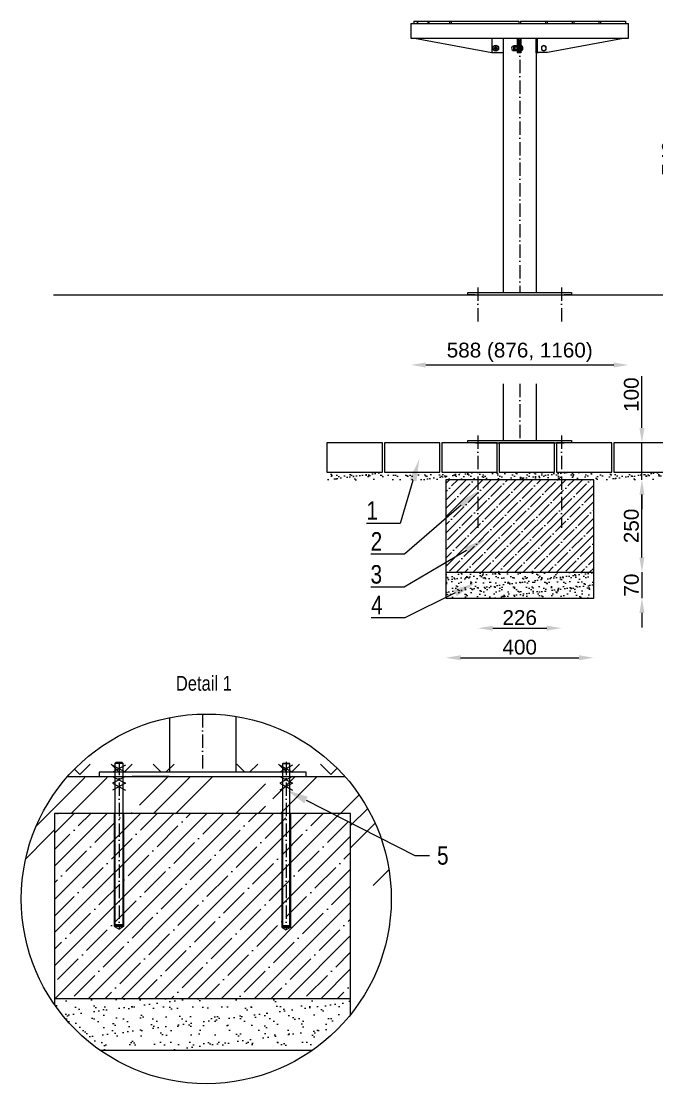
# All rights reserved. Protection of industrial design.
# Model space of a CAD drawing. Header units: millimetres. Extents: x -4282 to 6293, y -20 to 6567.
# Drawn here: x -4282 to -2564, y 668 to 3541 of the extents above; entities that cross this region are included whole.
import ezdxf
from ezdxf import colors
from ezdxf.entities.mleader import LeaderData, LeaderLine
from ezdxf.lldxf.tags import DXFTag
from ezdxf.math import Vec2, Vec3

# ---------------------------------------------------------------- set-up
doc = ezdxf.new("R2010")
doc.units = ezdxf.units.MM
for name, pattern in [('ACAD_ISO10W100', [18.5, 12, -3, 0.5, -3]), ('INCONTINUOUS', [200000.001, 200000, -0.001]), ('PHANTOM', [12.7, 6.35, -1.27, 1.27, -1.27, 1.27, -1.27])]:
    doc.linetypes.add(name, pattern=pattern)
for name, color, linetype in [('KOTY', 3, 'INCONTINUOUS'), ('OBRYSOVA', 7, 'Continuous'), ('OSY', 1, 'ACAD_ISO10W100'), ('POSTAVY ATD', 8, 'Continuous'), ('SRAFY', 9, 'Continuous')]:
    doc.layers.add(name, color=color, linetype=linetype)
doc.styles.add('SEACAD_Arial', font='arial.ttf', dxfattribs={"width": 0.8})
doc.styles.get("Standard").update_dxf_attribs({"font": 'arial.ttf'})
tags = doc.linetypes.add('HIDDEN2', pattern=[4.7625, 3.175, -1.5875]).pattern_tags.tags
tags[6:7] = [DXFTag(74, 4), DXFTag(75, 0), DXFTag(340, '0'), DXFTag(46, 0.0), DXFTag(50, 0.0), DXFTag(44, 0.0), DXFTag(45, 0.0)]
tags[4:5] = [DXFTag(74, 4), DXFTag(75, 0), DXFTag(340, '0'), DXFTag(46, 0.0), DXFTag(50, 0.0), DXFTag(44, 0.0), DXFTag(45, 0.0)]
doc.dimstyles.new('PROFI_CSN', dxfattribs={"dimscale": 0, "dimtxt": 3.5, "dimasz": 3, "dimexe": 1, "dimexo": 0, "dimgap": 1.5, "dimtad": 1, "dimlfac": -1, "dimdsep": 46, "dimtxsty": 'Standard', "dimcen": 0, "dimdle": 1, "dimclrd": 256, "dimclre": 256, "dimclrt": 256, "dimadec": 0, "dimazin": 0, "dimtfac": 0.6, "dimtmove": 0, "dimatfit": 1, "dimfxl": 1, "dimtolj": 1, "dimarcsym": 0})

# ---------------------------------------------------------------- blocks, each defined once
blk = doc.blocks.new('*D0')
at = {"layer": 'DEFPOINTS', "color": 0, "transparency": 16777216}
for p in [(-2648.8, 3541.3), (-2501.5, 3541.3), (-2824.8, 2801.3)]:
    blk.add_point(p, dxfattribs=at)
at = {"layer": 'KOTY', "color": 7, "lineweight": -2, "transparency": 16777216}
blk.add_line((-2501.5, 2841.3), (-2501.5, 3501.3), dxfattribs=at)
at = {"layer": 'KOTY', "color": 7, "transparency": 16777216}
for points in [[(-2508.2, 3501.3), (-2494.8, 3501.3), (-2501.5, 3541.3)], [(-2508.2, 2841.3), (-2494.8, 2841.3), (-2501.5, 2801.3)]]:
    blk.add_solid(points, dxfattribs=at)
at = {"layer": 'KOTY', "color": 7, "lineweight": 13, "transparency": 16777216, "insert": (-2529.9, 3171.3), "char_height": 40, "attachment_point": 5, "rotation": 90}
blk.add_mtext('\\A1;740', dxfattribs=at)
blk = doc.blocks.new('*D1')
at = {"layer": 'DEFPOINTS', "color": 0, "transparency": 16777216}
for p in [(-3047.7, 2401.3), (-2821.7, 2401.3), (-2821.7, 1899.9)]:
    blk.add_point(p, dxfattribs=at)
at = {"layer": 'KOTY', "color": 7, "lineweight": -2, "transparency": 16777216}
blk.add_line((-3007.7, 1899.9), (-2861.7, 1899.9), dxfattribs=at)
at = {"layer": 'KOTY', "color": 7, "transparency": 16777216}
for points in [[(-3007.7, 1906.5), (-3007.7, 1893.2), (-3047.7, 1899.9)], [(-2861.7, 1906.5), (-2861.7, 1893.2), (-2821.7, 1899.9)]]:
    blk.add_solid(points, dxfattribs=at)
at = {"layer": 'KOTY', "color": 7, "lineweight": 13, "transparency": 16777216, "insert": (-2934.8, 1928.3), "char_height": 40, "attachment_point": 5}
blk.add_mtext('\\A1;226', dxfattribs=at)
blk = doc.blocks.new('*D2')
at = {"layer": 'DEFPOINTS', "color": 0, "transparency": 16777216}
for p in [(-3134.8, 2051.3), (-2734.8, 2051.3), (-2734.8, 1819.8)]:
    blk.add_point(p, dxfattribs=at)
at = {"layer": 'KOTY', "color": 7, "lineweight": -2, "transparency": 16777216}
blk.add_line((-3094.8, 1819.8), (-2774.8, 1819.8), dxfattribs=at)
at = {"layer": 'KOTY', "color": 7, "transparency": 16777216}
for points in [[(-3094.8, 1826.5), (-3094.8, 1813.2), (-3134.8, 1819.8)], [(-2774.8, 1826.5), (-2774.8, 1813.2), (-2734.8, 1819.8)]]:
    blk.add_solid(points, dxfattribs=at)
at = {"layer": 'KOTY', "color": 7, "lineweight": 13, "transparency": 16777216, "insert": (-2934.8, 1848.3), "char_height": 40, "attachment_point": 5}
blk.add_mtext('\\A1;400', dxfattribs=at)
blk = doc.blocks.new('*D4')
at = {"layer": 'DEFPOINTS', "color": 0, "transparency": 16777216}
for p in [(-2734.8, 2301.3), (-2604.5, 2301.3), (-2734.8, 2051.3)]:
    blk.add_point(p, dxfattribs=at)
at = {"layer": 'KOTY', "color": 7, "lineweight": -2, "transparency": 16777216}
blk.add_line((-2604.5, 2091.3), (-2604.5, 2261.3), dxfattribs=at)
at = {"layer": 'KOTY', "color": 7, "transparency": 16777216}
for points in [[(-2611.2, 2261.3), (-2597.8, 2261.3), (-2604.5, 2301.3)], [(-2611.2, 2091.3), (-2597.8, 2091.3), (-2604.5, 2051.3)]]:
    blk.add_solid(points, dxfattribs=at)
at = {"layer": 'KOTY', "color": 7, "lineweight": 13, "transparency": 16777216, "insert": (-2632.9, 2176.3), "char_height": 40, "attachment_point": 5, "rotation": 90}
blk.add_mtext('\\A1;250', dxfattribs=at)
blk = doc.blocks.new('*D5')
at = {"layer": 'DEFPOINTS', "color": 0, "transparency": 16777216}
for p in [(-2824.8, 2401.3), (-2734.8, 2301.3), (-2604.5, 2301.3)]:
    blk.add_point(p, dxfattribs=at)
at = {"layer": 'KOTY', "color": 7, "lineweight": -2, "transparency": 16777216}
for p, q in [((-2604.5, 2441.3), (-2604.5, 2581.7)), ((-2604.5, 2301.3), (-2604.5, 2401.3)), ((-2604.5, 2261.3), (-2604.5, 2221.3))]:
    blk.add_line(p, q, dxfattribs=at)
at = {"layer": 'KOTY', "color": 7, "transparency": 16777216}
for points in [[(-2611.2, 2441.3), (-2597.8, 2441.3), (-2604.5, 2401.3)], [(-2611.2, 2261.3), (-2597.8, 2261.3), (-2604.5, 2301.3)]]:
    blk.add_solid(points, dxfattribs=at)
at = {"layer": 'KOTY', "color": 7, "lineweight": 13, "transparency": 16777216, "insert": (-2632.9, 2531.5), "char_height": 40, "attachment_point": 5, "rotation": 90}
blk.add_mtext('\\A1;100', dxfattribs=at)
blk = doc.blocks.new('*D6')
at = {"layer": 'DEFPOINTS', "color": 0, "transparency": 16777216}
for p in [(-2734.8, 2051.3), (-2734.8, 1981.3), (-2604.5, 1981.3)]:
    blk.add_point(p, dxfattribs=at)
at = {"layer": 'KOTY', "color": 7, "lineweight": -2, "transparency": 16777216}
for p, q in [((-2604.5, 2091.3), (-2604.5, 2131.3)), ((-2604.5, 2051.3), (-2604.5, 1981.3)), ((-2604.5, 1941.3), (-2604.5, 1901.3))]:
    blk.add_line(p, q, dxfattribs=at)
at = {"layer": 'KOTY', "color": 7, "transparency": 16777216}
for points in [[(-2611.2, 2091.3), (-2597.8, 2091.3), (-2604.5, 2051.3)], [(-2611.2, 1941.3), (-2597.8, 1941.3), (-2604.5, 1981.3)]]:
    blk.add_solid(points, dxfattribs=at)
at = {"layer": 'KOTY', "color": 7, "lineweight": 13, "transparency": 16777216, "insert": (-2632.9, 2016.3), "char_height": 40, "attachment_point": 5, "rotation": 90}
blk.add_mtext('\\A1;70', dxfattribs=at)
blk = doc.blocks.new('*D11')
at = {"layer": 'DEFPOINTS', "color": 0, "transparency": 16777216}
for p in [(-3228.8, 3495.3), (-2640.8, 3495.3), (-2640.8, 2611.7)]:
    blk.add_point(p, dxfattribs=at)
at = {"layer": 'KOTY', "color": 7, "lineweight": -2, "transparency": 16777216}
blk.add_line((-3188.8, 2611.7), (-2680.8, 2611.7), dxfattribs=at)
at = {"layer": 'KOTY', "color": 7, "transparency": 16777216}
for points in [[(-3188.8, 2618.4), (-3188.8, 2605), (-3228.8, 2611.7)], [(-2680.8, 2618.4), (-2680.8, 2605), (-2640.8, 2611.7)]]:
    blk.add_solid(points, dxfattribs=at)
at = {"layer": 'KOTY', "color": 7, "lineweight": 13, "transparency": 16777216, "insert": (-2934.8, 2645.9), "char_height": 40, "attachment_point": 5}
blk.add_mtext('\\A1;588 (876, 1160)', dxfattribs=at)

msp = doc.modelspace()

# ---------------------------------------------------------------- hatches: boundary and pattern name
at = {"transparency": 33554508}
h = msp.add_hatch(dxfattribs=at)
h.set_pattern_fill('ANSI35', color=9, scale=5)
h.set_pattern_definition([(45, (-4078.892, 7e-13), (-22.45064, 22.45064), []), (45, (-4056.44, 7e-13), (-22.45064, 22.45064), [39.6875, -7.9375, 0, -7.9375])])
h.paths.add_polyline_path([(-3134.8, 2051.3), (-2734.8, 2051.3), (-2734.8, 2301.3), (-3134.8, 2301.3)])
h = msp.add_hatch(dxfattribs=at)
h.set_pattern_fill('ANSI35', color=9, scale=10)
h.set_pattern_definition([(45, (-7304.967, -3203.94), (-44.9013, 44.9013), []), (45, (-7260.066, -3203.94), (-44.9013, 44.9013), [79.375, -15.875, 0, -15.875])])
h.paths.add_polyline_path([(-3392, 1398.6), (-4192, 1398.6), (-4192, 898.6), (-3392, 898.6)])
at = {"layer": 'POSTAVY ATD', "lineweight": 15}
h = msp.add_hatch(dxfattribs=at)
h.set_pattern_fill('AR-SAND', color=9, scale=0.5, style=0)
h.set_pattern_definition([(37.5, (-4818.348, 7e-13), (-0.80002, 24.47066), [0, -19.304, 0, -21.59, 0, -20.6375]), (7.5, (-4818.348, 7e-13), (22.47616, 35.84126), [0, -10.414, 0, -17.399, 0, -6.6675]), (327.5, (-4833.97, 7e-13), (39.54962, 0.07186), [0, -6.35, 0, -22.86, 0, -29.845]), (317.5, (-4833.97, 7e-13), (38.17782, 11.14647), [0, -3.175, 0, -14.986, 0, -17.145])])
h.paths.add_polyline_path([(-3134.8, 2051.3), (-3134.8, 1981.3), (-2734.8, 1981.3), (-2734.8, 2051.3)])
h = msp.add_hatch(dxfattribs=at)
h.set_pattern_fill('AR-SAND', color=9, style=0)
h.set_pattern_definition([(37.5, (-9759.88, -3303.94), (-1.60003, 48.94132), [0, -38.608, 0, -43.18, 0, -41.275]), (7.5, (-9759.88, -3303.94), (44.95233, 71.6825), [0, -20.828, 0, -34.798, 0, -13.335]), (327.5, (-9791.12, -3303.94), (79.09924, 0.14372), [0, -12.7, 0, -45.72, 0, -59.69]), (317.5, (-9791.12, -3303.94), (76.35565, 22.29293), [0, -6.35, 0, -29.972, 0, -34.29])])
h.paths.add_polyline_path([(-3392, 854.9), (-3392, 898.6), (-4192, 898.6), (-4192, 881.5, 0.087451), (-4069.4, 758.6), (-3494.6, 758.6, 0.070723)])
at = {"layer": 'SRAFY', "lineweight": 15}
h = msp.add_hatch(dxfattribs=at)
h.set_pattern_fill('AR-SAND', color=9, scale=0.5, style=0)
h.set_pattern_definition([(37.5, (-459.863, 887.08), (-0.80002, 24.47066), [0, -19.304, 0, -21.59, 0, -20.6375]), (7.5, (-459.863, 887.08), (22.47616, 35.84126), [0, -10.414, 0, -17.399, 0, -6.6675]), (327.5, (-475.484, 887.08), (39.54962, 0.07186), [0, -6.35, 0, -22.86, 0, -29.845]), (317.5, (-475.484, 887.08), (38.17782, 11.14647), [0, -3.175, 0, -14.986, 0, -17.145])])
h.paths.add_polyline_path([(-3455.7, 2321.3), (-3455.7, 2301.3), (-3455.7, 2301.3), (-3383.9, 2301.1), (-3383.9, 2321.3)])
h.paths.add_polyline_path([(-2530.7, 2300.9), (-2530.7, 2321.3), (-3383.9, 2321.3), (-3383.9, 2301.1), (-3330.2, 2300.9)])
at = {"layer": 'SRAFY'}
h = msp.add_hatch(dxfattribs=at)
h.set_pattern_fill('TERACO', color=9, scale=40)
h.set_pattern_definition([(45, (-20415.51, -9130.75), (-56.56854, 56.56854), [40, -40]), (135, (-20302.37, -9130.75), (-56.56854, -56.56854), [40, -40])])
edge = h.paths.add_edge_path()
edge.add_line((-3731.8, 1544.6), (-3731.8, 1510.6))
edge.add_line((-3731.8, 1510.6), (-3511.8, 1510.6))
edge.add_line((-3511.8, 1510.6), (-3511.8, 1498.6))
edge.add_line((-3511.8, 1498.6), (-3407.1, 1498.6))
edge.add_arc((-3782, 1167.7), 500, 41.433, 48.9224)
edge.add_line((-3453.5, 1544.6), (-3731.8, 1544.6))
edge = h.paths.add_edge_path()
edge.add_line((-3851.8, 1510.6), (-3851.8, 1544.6))
edge.add_line((-3851.8, 1544.6), (-4110.5, 1544.6))
edge.add_arc((-3782, 1167.7), 500, 131.0776, 138.5682)
edge.add_line((-4156.9, 1498.6), (-4071.8, 1498.6))
edge.add_line((-4071.8, 1498.6), (-4071.8, 1510.6))
edge.add_line((-4071.8, 1510.6), (-3851.8, 1510.6))
h = msp.add_hatch(dxfattribs=at)
h.set_pattern_fill('GOST_GROUND', color=9, scale=20)
h.set_pattern_definition([(45, (-19888.2, -9130.75), (282.8427, -2e-14), [400]), (45, (-19828.2, -9130.75), (282.8427, -2e-14), [400]), (45, (-19768.2, -9130.75), (282.8427, -2e-14), [400])])
h.paths.add_polyline_path([(-3972, 1471), (-3962, 1465.7), (-3962, 1398.6), (-3972, 1398.6)])
h.paths.add_polyline_path([(-3972, 1471), (-3972, 1471), (-3972, 1398.6), (-3982, 1398.6), (-3982, 1465.7)])
h.paths.add_polyline_path([(-3622, 1465.7), (-3612, 1471), (-3612, 1398.6), (-3622, 1398.6)])
h.paths.add_polyline_path([(-3612, 1471), (-3602, 1465.7), (-3602, 1398.6), (-3612, 1398.6), (-3612, 1471)])
h.paths.add_polyline_path([(-3622, 1476.4), (-3622, 1484.1), (-3612, 1489.4), (-3612, 1489.4), (-3612, 1471)])
h.paths.add_polyline_path([(-3612, 1471), (-3612, 1471), (-3612, 1489.4), (-3602, 1484.1), (-3602, 1476.4)])
edge = h.paths.add_edge_path()
edge.add_line((-3602, 1497.4), (-3602, 1484.1))
edge.add_line((-3602, 1484.1), (-3612, 1489.4))
edge.add_line((-3612, 1489.4), (-3612, 1489.4))
edge.add_line((-3612, 1489.4), (-3612, 1497.4))
edge.add_line((-3612, 1497.4), (-4159, 1496.1))
edge.add_arc((-3782, 1167.7), 500, 138.9445, 175.974)
edge.add_line((-4280.8, 1202.8), (-4192, 1203.2))
edge.add_line((-4192, 1203.2), (-4192, 1397.9))
edge.add_line((-4192, 1397.9), (-3392, 1397.9))
edge.add_line((-3392, 1397.9), (-3392, 1203.7))
edge.add_line((-3392, 1203.7), (-3283.3, 1203.7))
edge.add_arc((-3782, 1167.7), 500, 4.1321, 41.3213)
edge.add_line((-3406.5, 1497.9), (-3602, 1497.4))

# ---------------------------------------------------------------- linework, layer by layer
at = {"color": 7, "linetype": 'Continuous', "lineweight": 25}
for p, q in [((-3228.8, 3535.3), (-3228.8, 3495.3)), ((-3228.8, 3535.3), (-3014.2, 3535.3)), ((-3220.8, 3541.3), (-3220.8, 3535.3)), ((-3220.8, 3541.3), (-3212.1, 3541.3)), ((-3212.1, 3541.3), (-3212.1, 3535.3)), ((-3212.1, 3541.3), (-3211, 3541.3)), ((-3211, 3541.3), (-3211, 3535.3)), ((-3211, 3541.3), (-3183, 3541.3)), ((-3183, 3541.3), (-3183, 3535.3)), ((-3183, 3541.3), (-3180.7, 3541.3)), ((-3180.7, 3541.3), (-3180.7, 3535.3)), ((-3180.7, 3541.3), (-3124.5, 3541.3)), ((-3124.5, 3541.3), (-3124.5, 3535.3)), ((-3124.5, 3541.3), (-3119.9, 3541.3)), ((-3119.9, 3541.3), (-3119.9, 3535.3)), ((-3119.9, 3541.3), (-2936.8, 3541.3)), ((-3014.2, 3535.3), (-2640.8, 3535.3)), ((-2936.8, 3541.3), (-2936.8, 3535.3)), ((-2932.8, 3541.3), (-2932.8, 3535.3)), ((-2932.8, 3541.3), (-2864.8, 3541.3)), ((-2864.8, 3541.3), (-2864.8, 3535.3)), ((-2864.8, 3541.3), (-2860.8, 3541.3)), ((-2860.8, 3541.3), (-2860.8, 3535.3)), ((-2860.8, 3541.3), (-2792.8, 3541.3)), ((-2792.8, 3541.3), (-2792.8, 3535.3)), ((-2792.8, 3541.3), (-2788.8, 3541.3)), ((-2788.8, 3541.3), (-2788.8, 3535.3)), ((-2788.8, 3541.3), (-2720.8, 3541.3)), ((-2720.8, 3541.3), (-2720.8, 3535.3)), ((-2720.8, 3541.3), (-2716.8, 3541.3)), ((-2716.8, 3541.3), (-2716.8, 3535.3)), ((-2716.8, 3541.3), (-2648.8, 3541.3)), ((-2648.8, 3541.3), (-2648.8, 3535.3)), ((-2640.8, 3495.3), (-2640.8, 3535.3)), ((-3228.8, 3495.3), (-3014.2, 3495.3)), ((-3219.4, 3495.3), (-3009.8, 3456.3)), ((-3014.1, 3495.3), (-3014.2, 3495.3)), ((-3014.1, 3495.3), (-2640.8, 3495.3)), ((-3009.8, 3495.3), (-3009.8, 3458.3)), ((-2979.7, 3495.3), (-2979.7, 3456.1)), ((-2941.8, 3495.3), (-2941.8, 3456.3)), ((-2937.8, 3495.3), (-2937.8, 3456.3)), ((-2931.8, 3458.3), (-2931.8, 3495.3)), ((-2931.6, 3486.5), (-2931.8, 3486.5)), ((-2931.6, 3495.3), (-2931.6, 3476.3)), ((-2889.9, 3456.1), (-2889.9, 3495.3)), ((-2886.8, 3458.3), (-2886.8, 3495.3)), ((-2650.1, 3495.3), (-2859.8, 3456.3)), ((-3009.8, 3458.3), (-3007.8, 3456.3)), ((-3009.8, 3456.3), (-3007.8, 3456.3)), ((-3007.8, 3456.3), (-2979.7, 3456.3)), ((-3001.2, 3470.8), (-3002.7, 3468.3)), ((-3002.7, 3468.3), (-3001.2, 3465.8)), ((-2998.3, 3470.8), (-3001.2, 3470.8)), ((-3001.2, 3465.8), (-2998.3, 3465.8)), ((-2996.9, 3468.3), (-2998.3, 3470.8)), ((-2998.3, 3465.8), (-2996.9, 3468.3)), ((-2979.8, 3456.1), (-2979.8, 2807.3)), ((-2979.7, 3456.1), (-2979.8, 3456.1)), ((-2948.3, 3474.5), (-2950.5, 3474.5)), ((-2950.5, 3462), (-2948.3, 3462)), ((-2947.9, 3475.8), (-2948.3, 3474.8)), ((-2948.3, 3473.8), (-2947.9, 3475.8)), ((-2948.3, 3474.8), (-2948.3, 3473.8)), ((-2947.9, 3471.9), (-2948.3, 3473.8)), ((-2948.3, 3473.8), (-2948.3, 3468.1)), ((-2948.3, 3468.1), (-2947.9, 3471.9)), ((-2947.9, 3464.4), (-2948.3, 3468.1)), ((-2948.3, 3468.1), (-2948.3, 3462.6)), ((-2948.3, 3462.6), (-2947.9, 3464.4)), ((-2947.9, 3460.8), (-2948.3, 3462.6)), ((-2948.3, 3462.6), (-2948.3, 3461.8)), ((-2948.3, 3461.8), (-2947.9, 3460.7)), ((-2947.9, 3475.8), (-2942.4, 3475.8)), ((-2942.4, 3471.9), (-2947.9, 3471.9)), ((-2942.4, 3464.4), (-2947.9, 3464.4)), ((-2942.4, 3460.8), (-2947.9, 3460.8)), ((-2941.8, 3473.9), (-2942.4, 3475.8)), ((-2942.4, 3460.7), (-2941.8, 3462.6)), ((-2941.8, 3456.3), (-2937.8, 3456.3)), ((-2938, 3456.1), (-2938, 3456.3)), ((-2931.6, 3456.1), (-2938, 3456.1)), ((-2937.8, 3458.3), (-2931.8, 3458.3)), ((-2931.8, 3456.3), (-2937.8, 3456.3)), ((-2930.8, 3476.3), (-2931.8, 3476.3)), ((-2931.8, 3460.3), (-2930.8, 3460.3)), ((-2931.8, 3458.3), (-2931.6, 3458.3)), ((-2931.8, 3458.3), (-2931.8, 3456.3)), ((-2931.6, 3456.3), (-2931.8, 3456.3)), ((-2931.6, 3460.3), (-2931.6, 3456.1)), ((-2930.8, 3468.3), (-2930.8, 3476.3)), ((-2930, 3475.3), (-2930.8, 3475.3)), ((-2930.8, 3460.3), (-2930.8, 3468.3)), ((-2930.8, 3461.3), (-2930, 3461.3)), ((-2930, 3461.3), (-2930, 3475.3)), ((-2926.5, 3465.2), (-2926.5, 3468.3)), ((-2889.9, 3456.3), (-2884.8, 3456.3)), ((-2889.8, 3456.1), (-2889.9, 3456.1)), ((-2889.8, 2807.3), (-2889.8, 3456.1)), ((-2886.8, 3458.3), (-2884.8, 3456.3)), ((-2859.8, 3456.3), (-2884.8, 3456.3)), ((-2876.2, 3472.1), (-2876.3, 3468.4)), ((-2876.3, 3468.4), (-2876.3, 3464.6)), ((-2876.3, 3464.6), (-2873.1, 3462.7)), ((-2872.9, 3473.9), (-2876.2, 3472.1)), ((-2873.1, 3462.7), (-2869.9, 3460.8)), ((-2869.6, 3475.8), (-2872.9, 3473.9)), ((-2869.9, 3460.8), (-2866.6, 3462.6)), ((-2866.4, 3473.8), (-2869.6, 3475.8)), ((-2866.6, 3462.6), (-2863.3, 3464.4)), ((-2863.2, 3471.9), (-2866.4, 3473.8)), ((-2863.3, 3468.1), (-2863.2, 3471.9)), ((-2863.3, 3464.4), (-2863.3, 3468.1)), ((-3074.8, 2801.3), (-3074.8, 2807.3)), ((-3074.8, 2807.3), (-3054.8, 2807.3)), ((-3054.8, 2801.3), (-3074.8, 2801.3)), ((-3054.8, 2807.3), (-2814.8, 2807.3)), ((-3054.8, 2801.3), (-2814.8, 2801.3)), ((-2814.8, 2807.3), (-2794.8, 2807.3)), ((-2794.8, 2801.3), (-2814.8, 2801.3)), ((-2794.8, 2807.3), (-2794.8, 2801.3)), ((-2979.7, 2560.9), (-2979.7, 2407.3)), ((-2889.7, 2407.3), (-2889.7, 2560.9)), ((-3074.7, 2401.3), (-3074.7, 2407.3)), ((-3074.7, 2407.3), (-3054.7, 2407.3)), ((-3054.7, 2401.3), (-3074.7, 2401.3)), ((-3054.7, 2407.3), (-2814.7, 2407.3)), ((-3054.7, 2401.3), (-2814.7, 2401.3)), ((-2814.7, 2407.3), (-2794.7, 2407.3)), ((-2794.7, 2401.3), (-2814.7, 2401.3)), ((-2794.7, 2407.3), (-2794.7, 2401.3))]:
    msp.add_line(p, q, dxfattribs=at)
at = {"color": 7, "linetype": 'PHANTOM', "lineweight": 18}
for p, q in [((-2950.5, 3462), (-2950.5, 3474.5)), ((-2926.5, 3468.3), (-2926.5, 3471.5)), ((-2926.5, 3465), (-2926.5, 3468.3))]:
    msp.add_line(p, q, dxfattribs=at)
for p, q in [((-4000.6, 1528.9), (-4035, 1510.6)), ((-4035, 1528.9), (-4000.6, 1510.6)), ((-3583, 1528.9), (-3548.6, 1510.6)), ((-3548.6, 1528.9), (-3583, 1510.6)), ((-4156.9, 1498.6), (-3407.1, 1498.6)), ((-4000.6, 1498.6), (-4035, 1480.2)), ((-4035, 1498.6), (-4000.6, 1480.2)), ((-3583, 1498.6), (-3548.6, 1480.2)), ((-3548.6, 1498.6), (-3583, 1480.2)), ((-4035, 1480.2), (-4000.6, 1461.9)), ((-4000.6, 1480.2), (-4035, 1461.9)), ((-3583, 1480.2), (-3548.6, 1461.9)), ((-3548.6, 1480.2), (-3583, 1461.9))]:
    msp.add_line(p, q)
at = {"linetype": 'ByBlock'}
for p, q in [((-4027.8, 1534.6), (-4026.2, 1536.2)), ((-4027.8, 1534.6), (-4007.8, 1534.6)), ((-4009.4, 1536.2), (-4026.2, 1536.2)), ((-4007.8, 1534.6), (-4009.4, 1536.2)), ((-3575.8, 1532.7), (-3574.2, 1534.3)), ((-3555.8, 1532.7), (-3575.8, 1532.7)), ((-3575.8, 1532.7), (-3575.8, 1095.6)), ((-3574.2, 1534.3), (-3557.4, 1534.3)), ((-3555.8, 1532.7), (-3557.4, 1534.3)), ((-3555.8, 1095.6), (-3555.8, 1532.7)), ((-4007.8, 1097.5), (-4027.8, 1097.5)), ((-4026.2, 1095.9), (-4027.8, 1097.5)), ((-4026.2, 1095.9), (-4017.8, 1095.9)), ((-4017.8, 1095.9), (-4009.4, 1095.9)), ((-4007.8, 1097.5), (-4009.4, 1095.9)), ((-3575.8, 1095.6), (-3555.8, 1095.6)), ((-3575.8, 1095.6), (-3574.2, 1094)), ((-3565.8, 1094), (-3574.2, 1094)), ((-3557.4, 1094), (-3565.8, 1094)), ((-3557.4, 1094), (-3555.8, 1095.6))]:
    msp.add_line(p, q, dxfattribs=at)
at = {"color": 7, "linetype": 'ByBlock'}
for p, q in [((-4027.8, 1097.5), (-4027.8, 1534.6)), ((-4007.8, 1534.6), (-4007.8, 1097.5))]:
    msp.add_line(p, q, dxfattribs=at)
at = {"lineweight": 15}
msp.add_line((-3882.6, 1498.6), (-3982.6, 1498.6), dxfattribs=at)
at = {"linetype": 'HIDDEN2'}
for p, q in [((-4029.8, 1093.1), (-4029.8, 1398.6)), ((-3553.8, 1091.1), (-3553.8, 1398.6)), ((-4029.8, 1093.1), (-4017.8, 1086.1)), ((-4005.8, 1093.1), (-4017.8, 1086.1)), ((-3577.8, 1091.1), (-3565.8, 1084.2)), ((-3553.8, 1091.1), (-3565.8, 1084.2))]:
    msp.add_line(p, q, dxfattribs=at)
at = {"color": 7, "linetype": 'HIDDEN2'}
for p, q in [((-4005.8, 1398.6), (-4005.8, 1093.1)), ((-3577.8, 1398.6), (-3577.8, 1091.1)), ((-3557.4, 1304), (-3555.8, 1305.6)), ((-4005.8, 1093.1), (-4029.8, 1093.1)), ((-3577.8, 1091.1), (-3553.8, 1091.1))]:
    msp.add_line(p, q, dxfattribs=at)
at = {"color": 7, "linetype": 'Continuous', "lineweight": 25, "flags": 128}
for points in [[(-2942.4, 3471.9), (-2942.1, 3473.8), (-2942.4, 3475.8)], [(-2942.4, 3464.4), (-2942.1, 3468.1), (-2942.4, 3471.9)], [(-2942.4, 3460.8), (-2942.1, 3462.5), (-2942.4, 3464.4)]]:
    msp.add_lwpolyline(points, dxfattribs=at)
at = {"color": 7, "linetype": 'Continuous', "lineweight": 25}
for radius in [8, 7, 3.03, 0.894]:
    msp.add_circle((-2999.8, 3468.3), radius, dxfattribs=at)
msp.add_circle((-3782, 1167.7), 500)
at = {"color": 7, "linetype": 'Continuous'}
msp.add_circle((-3588.4, 1498.6), 0.02, dxfattribs=at)
msp.add_circle((-3588.4, 1498.6), 0.02, dxfattribs=at)
msp.add_circle((-3588.4, 1498.6), 0.02, dxfattribs=at)
msp.add_circle((-3588.4, 1498.6), 0.02, dxfattribs=at)
at = {"color": 7, "linetype": 'Continuous', "lineweight": 25}
for centre, radius, start, end in [((-2950.5, 3468.3), 6.25, 90, 270), ((-2933.4, 3468.6), 7.5, 22.8232, 62.6803), ((-2933.4, 3467.9), 7.5, 297.3197, 337.1768), ((-2926.8, 3471.4), 0.375, 0, 22.8232), ((-2926.8, 3465.2), 0.375, 337.1768, 0), ((-2869.8, 3468.3), 6.5, 118.9161, 178.9161), ((-2869.8, 3468.3), 6.5, 178.9161, 238.9161), ((-2869.8, 3468.3), 6.25, 88.9161, 268.9161), ((-2869.8, 3468.3), 6.5, 238.9161, 298.9161), ((-2869.8, 3468.3), 6.5, 58.9161, 118.9161), ((-2869.8, 3468.3), 6.25, 268.9161, 88.9161), ((-2869.8, 3468.3), 6.5, 298.9161, 358.9161), ((-2869.8, 3468.3), 6.5, 358.9161, 58.9161)]:
    msp.add_arc(centre, radius, start, end, dxfattribs=at)
at = {"layer": 'OBRYSOVA'}
for p, q in [((-3881.8, 1657.7), (-3881.8, 1510.6)), ((-3701.8, 1661.2), (-3701.8, 1510.6))]:
    msp.add_line(p, q, dxfattribs=at)
msp.add_lwpolyline([(-4071.8, 1498.6), (-3511.8, 1498.6), (-3511.8, 1510.6), (-4071.8, 1510.6)], close=True, dxfattribs=at)
at = {"layer": 'OSY', "color": 0, "lineweight": 15, "ltscale": 3}
for p, q in [((-2934.7, 3492.1), (-2934.7, 2807.3)), ((-2934.7, 3492.1), (-2934.7, 2807.3)), ((-3047.8, 2821.1), (-3047.8, 2721.3)), ((-2821.8, 2821.1), (-2821.8, 2721.3)), ((-2934.7, 2560.9), (-2934.7, 2407.3)), ((-3047.7, 2421.1), (-3047.7, 2171.1)), ((-2821.7, 2421.1), (-2821.7, 2171.1)), ((-3791.8, 1667.6), (-3791.8, 1510.6)), ((-4017.8, 1538.2), (-4017.8, 1086.1)), ((-3565.8, 1538.2), (-3565.8, 1084.2))]:
    msp.add_line(p, q, dxfattribs=at)
at = {"layer": 'POSTAVY ATD', "color": 9, "lineweight": 15}
for p, q in [((-4195.2, 2801.3), (-945.2, 2801.3)), ((-3134.8, 2051.3), (-3134.8, 1981.3)), ((-2734.8, 1981.3), (-2734.8, 2051.3)), ((-3134.8, 1981.3), (-2734.8, 1981.3)), ((-4192, 898.6), (-4192, 881.5)), ((-3392, 854.9), (-3392, 898.6)), ((-4069.4, 758.6), (-3494.6, 758.6))]:
    msp.add_line(p, q, dxfattribs=at)
at = {"layer": 'POSTAVY ATD', "lineweight": 15}
for points in [[(-3455.7, 2321.3), (-3305.7, 2321.3), (-3305.7, 2401.3), (-3455.7, 2401.3)], [(-3300.7, 2321.3), (-3150.7, 2321.3), (-3150.7, 2401.3), (-3300.7, 2401.3)], [(-3145.7, 2321.3), (-2995.7, 2321.3), (-2995.7, 2401.3), (-3145.7, 2401.3)], [(-2990.7, 2321.3), (-2840.7, 2321.3), (-2840.7, 2401.3), (-2990.7, 2401.3)], [(-2835.7, 2321.3), (-2685.7, 2321.3), (-2685.7, 2401.3), (-2835.7, 2401.3)], [(-2680.7, 2321.3), (-2530.7, 2321.3), (-2530.7, 2401.3), (-2680.7, 2401.3)]]:
    msp.add_lwpolyline(points, close=True, dxfattribs=at)
at = {"layer": 'POSTAVY ATD', "color": 9, "lineweight": 15}
for points in [[(-3134.8, 2051.3), (-2734.8, 2051.3), (-2734.8, 2301.3), (-3134.8, 2301.3)], [(-4192, 898.6), (-3392, 898.6), (-3392, 1398.6), (-4192, 1398.6)]]:
    msp.add_lwpolyline(points, close=True, dxfattribs=at)

# ---------------------------------------------------------------- texts
at = {"insert": (-3864.2, 1770.7), "char_height": 40, "attachment_point": 1, "style": 'SEACAD_Arial'}
msp.add_mtext_dynamic_manual_height_columns('Detail 1', width=226.121, gutter_width=200, heights=[0], dxfattribs=at)

# ---------------------------------------------------------------- dimensions: what is measured, and where the dimension line sits
at = {"layer": 'KOTY', "lineweight": 13}
for base, p1, p2, picture, middle in [((-2501.5, 3541.3), (-2824.8, 2801.3), (-2648.8, 3541.3), '*D0', (-2529.9, 3171.3)), ((-2604.5, 2301.3), (-2734.8, 2051.3), (-2734.8, 2301.3), '*D4', (-2632.9, 2176.3))]:
    dim = msp.add_linear_dim(base=base, p1=p1, p2=p2, angle=90, dimstyle='PROFI_CSN', override={"dimscale": 1, "dimtxt": 40, "dimasz": 40, "dimgap": 8, "dimdec": 0, "dimlfac": 1, "dimrnd": 1, "dimse1": 1, "dimse2": 1, "dimclrd": 7, "dimclre": 3, "dimclrt": 7, "dimtdec": 0}, dxfattribs=at)
    dim.commit()
    dim.dimension.update_dxf_attribs({"geometry": picture, "text_midpoint": middle})
dim = msp.add_linear_dim(base=(-2640.8, 2611.7), p1=(-3228.8, 3495.3), p2=(-2640.8, 3495.3), text='<> (876, 1160)', dimstyle='PROFI_CSN', override={"dimscale": 1, "dimtxt": 40, "dimasz": 40, "dimgap": 8, "dimdec": 0, "dimlfac": 1, "dimrnd": 1, "dimse1": 1, "dimse2": 1, "dimclrd": 7, "dimclre": 3, "dimclrt": 7, "dimtdec": 0}, dxfattribs=at)
dim.commit()
dim.dimension.update_dxf_attribs({"geometry": '*D11', "text_midpoint": (-2934.8, 2645.9)})
for base, p1, p2, picture, middle in [((-2604.5, 2301.3), (-2824.8, 2401.3), (-2734.8, 2301.3), '*D5', (-2604.5, 2531.5)), ((-2604.5, 1981.3), (-2734.8, 2051.3), (-2734.8, 1981.3), '*D6', (-2604.5, 2016.3))]:
    dim = msp.add_linear_dim(base=base, p1=p1, p2=p2, angle=270, dimstyle='PROFI_CSN', override={"dimscale": 1, "dimtxt": 40, "dimasz": 40, "dimgap": 8, "dimdec": 0, "dimlfac": 1, "dimrnd": 1, "dimse1": 1, "dimse2": 1, "dimclrd": 7, "dimclre": 3, "dimclrt": 7, "dimtdec": 0}, dxfattribs=at)
    dim.commit()
    dim.dimension.update_dxf_attribs({"geometry": picture, "text_midpoint": middle, "dimtype": 160})
for base, p1, p2, picture, middle in [((-2821.7, 1899.9), (-3047.7, 2401.3), (-2821.7, 2401.3), '*D1', (-2934.8, 1899.9)), ((-2734.8, 1819.8), (-3134.8, 2051.3), (-2734.8, 2051.3), '*D2', (-2934.8, 1819.8))]:
    dim = msp.add_linear_dim(base=base, p1=p1, p2=p2, dimstyle='PROFI_CSN', override={"dimscale": 1, "dimtxt": 40, "dimasz": 40, "dimgap": 8, "dimdec": 0, "dimlfac": 1, "dimrnd": 1, "dimse1": 1, "dimse2": 1, "dimclrd": 7, "dimclre": 3, "dimclrt": 7, "dimtdec": 0}, dxfattribs=at)
    dim.commit()
    dim.dimension.update_dxf_attribs({"geometry": picture, "text_midpoint": middle, "dimtype": 160})

# ---------------------------------------------------------------- leaders
ml = msp.add_multileader_mtext('Standard')
ml.set_content('1', color=256, style='SEACAD_Arial')
ml.set_leader_properties()
ml.build(insert=Vec2(0, 0))
ml.multileader.update_dxf_attribs({"text_right_attachment_type": 6, "dogleg_length": 2, "arrow_head_size": 60, "scale": 20})
ctx = ml.context
ctx.base_point, ctx.scale, ctx.char_height, ctx.arrow_head_size, ctx.landing_gap_size, ctx.plane_origin = Vec3(-3353, 2217.9), 20, 50, 60, 20, Vec3(-3615.9, 2382)
ctx.right_attachment, ctx.text_align_type = 6, 2
notes = []
notes.append((ctx, [(1, (1, 1, 0), (-3258.2, 2182.9), (-1, 0), 40, [(0, [(-3206.2, 2357)], 0, [])])]))
ctx.mtext.insert, ctx.mtext.alignment, ctx.mtext.flow_direction = Vec3(-3318.2, 2242.9), 3, 5
ml = msp.add_multileader_mtext('Standard')
ml.set_content('2', color=256, style='SEACAD_Arial')
ml.set_leader_properties()
ml.build(insert=Vec2(0, 0))
ml.multileader.update_dxf_attribs({"text_right_attachment_type": 6, "dogleg_length": 2, "arrow_head_size": 60, "scale": 20})
ctx = ml.context
ctx.base_point, ctx.scale, ctx.char_height, ctx.arrow_head_size, ctx.landing_gap_size, ctx.plane_origin = Vec3(-3353, 2134.6), 20, 50, 60, 20, Vec3(-3695.4, 2197.4)
ctx.right_attachment, ctx.text_align_type = 6, 2
notes.append((ctx, [(1, (1, 1, 0), (-3246.5, 2099.6), (-1, 0), 40, [(0, [(-3047.7, 2271.3)], 0, [])])]))
ctx.mtext.insert, ctx.mtext.alignment, ctx.mtext.flow_direction = Vec3(-3306.5, 2159.6), 3, 5
ml = msp.add_multileader_mtext('Standard')
ml.set_content('3', color=256, style='SEACAD_Arial')
ml.set_leader_properties()
ml.build(insert=Vec2(0, 0))
ml.multileader.update_dxf_attribs({"text_right_attachment_type": 6, "dogleg_length": 2, "arrow_head_size": 60, "scale": 20})
ctx = ml.context
ctx.base_point, ctx.scale, ctx.char_height, ctx.arrow_head_size, ctx.landing_gap_size, ctx.plane_origin = Vec3(-3353, 2045), 20, 50, 60, 20, Vec3(-3696.5, 1984.5)
ctx.right_attachment, ctx.text_align_type = 6, 2
notes.append((ctx, [(1, (1, 1, 0), (-3246.8, 2010.4), (-1, 0), 40, [(0, [(-3027.4, 2140.7)], 0, [])])]))
ctx.mtext.insert, ctx.mtext.alignment, ctx.mtext.flow_direction = Vec3(-3306.8, 2070.4), 3, 5
ml = msp.add_multileader_mtext('Standard')
ml.set_content('4', color=256, style='SEACAD_Arial')
ml.set_leader_properties()
ml.build(insert=Vec2(0, 0))
ml.multileader.update_dxf_attribs({"text_right_attachment_type": 6, "dogleg_length": 2, "arrow_head_size": 60, "scale": 20})
ctx = ml.context
ctx.base_point, ctx.scale, ctx.char_height, ctx.arrow_head_size, ctx.landing_gap_size, ctx.plane_origin = Vec3(-3353, 1962.4), 20, 50, 60, 20, Vec3(-3775.5, 2037.8)
ctx.right_attachment, ctx.text_align_type = 6, 2
notes.append((ctx, [(1, (1, 1, 0), (-3245.3, 1927.4), (-1, 0), 40, [(0, [(-3055.8, 2021.7)], 0, [])])]))
ctx.mtext.insert, ctx.mtext.alignment, ctx.mtext.flow_direction = Vec3(-3305.3, 1987.4), 3, 5
ml = msp.add_multileader_mtext('Standard')
ml.set_content('5', color=256, style='SEACAD_Arial')
ml.set_leader_properties()
ml.build(insert=Vec2(0, 0))
ml.multileader.update_dxf_attribs({"text_right_attachment_type": 6, "dogleg_length": 2, "arrow_head_size": 60, "scale": 20})
ctx = ml.context
ctx.base_point, ctx.scale, ctx.char_height, ctx.arrow_head_size, ctx.landing_gap_size, ctx.plane_origin = Vec3(-3178.2, 1284.8), 20, 50, 60, 20, Vec3(-3688.9, 1422.6)
ctx.right_attachment = 6
notes.append((ctx, [(0, (1, 1, 0), (-3218.2, 1284.8), (1, 0), 40, [(0, [(-3565.8, 1462.4)], 0, [])])]))
ctx.mtext.insert, ctx.mtext.flow_direction = Vec3(-3158.2, 1310.2), 5
for ctx, leaders in notes:
    for number, flags, end, landing, length, lines in leaders:
        leader = LeaderData()
        leader.index, (leader.has_last_leader_line, leader.has_dogleg_vector, leader.attachment_direction) = number, flags
        leader.last_leader_point, leader.dogleg_vector, leader.dogleg_length = Vec3(end), Vec3(landing), length
        for number, points, colour, breaks in lines:
            line = LeaderLine()
            line.index, line.vertices, line.color, line.breaks = number, Vec3.list(points), colors.encode_raw_color(colour), breaks
            leader.lines.append(line)
        ctx.leaders.append(leader)

doc.saveas('drawing.dxf')
